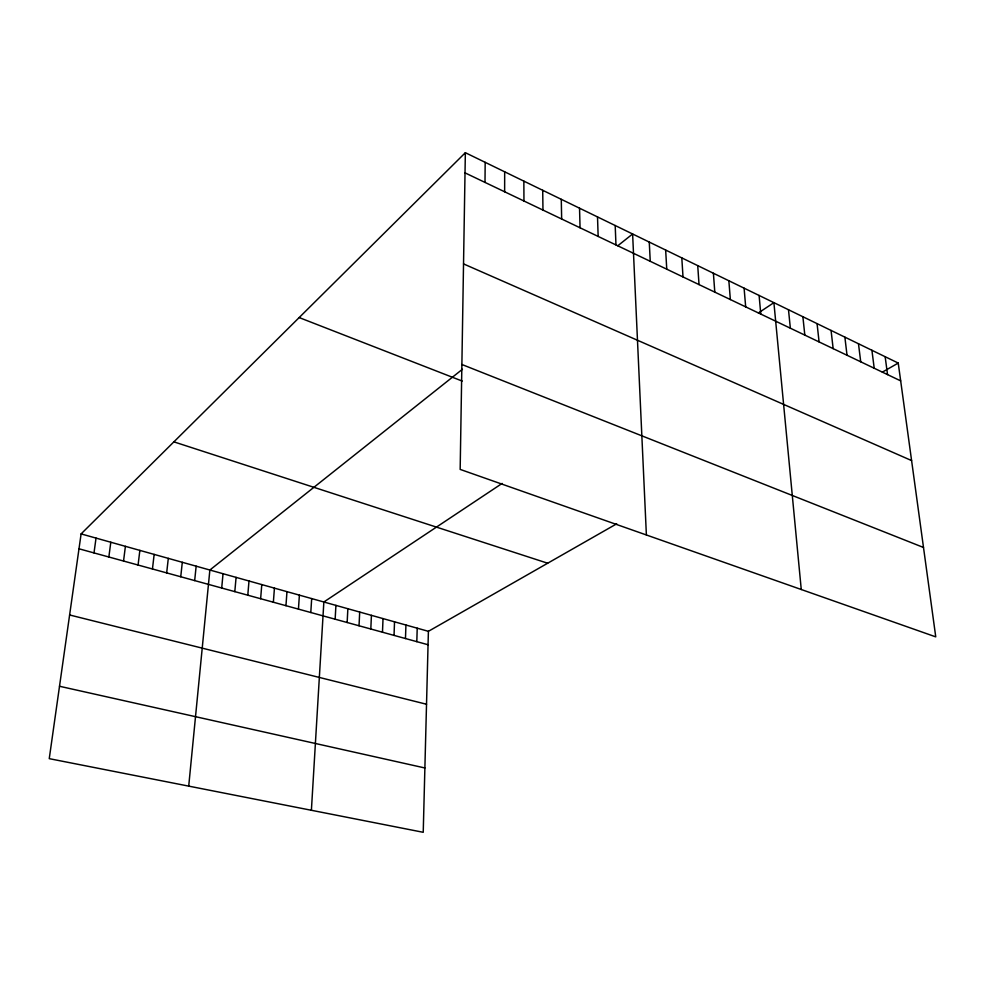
<?xml version="1.0" encoding="UTF-8"?>
<svg xmlns="http://www.w3.org/2000/svg" width="985" height="985" viewBox="0 0 985 985"><rect width="100%" height="100%" fill="white"/><g stroke="black" fill="none" stroke-linecap="round" stroke-linejoin="round"><path stroke-width="1.48" d="M504.64 191.792L504.677 171.809M485.002 182.41L485.174 162.328M465.351 152.7L460.167 469.402L935.75 636.864L898.234 363.071L465.351 152.7L81.102 533.907L49.25 758.659L423.23 832.3L428.401 631.323L616.708 523.811M416.815 641.666L417.209 628.184M405.475 638.539L405.931 625.019M394.037 635.399L394.529 621.818M382.475 632.222L383.03 618.592M370.816 629.009L371.419 615.342M359.033 625.77L359.697 612.054M347.151 622.508L347.865 608.73M335.146 619.208L335.922 605.381M311.395 810.286L323.856 601.995L502.128 483.426M310.792 612.51L311.679 598.585M298.443 609.112L299.391 595.137M285.958 605.689L286.967 591.653M273.362 602.217L274.433 588.131M260.643 598.72L261.776 584.585M247.789 595.186L248.996 581.002M234.812 591.628L236.08 577.37M221.699 588.02L223.041 573.713M188.714 786.129L209.867 570.019L462.408 369.276M194.673 580.596L196.15 566.178M180.748 576.767L182.299 562.287M166.674 572.888L168.3 558.36M152.453 568.985L154.153 554.395M138.072 565.033L139.858 550.381M123.544 561.031L125.403 546.33M108.855 556.993L110.8 542.23M94.006 552.917L96.025 538.093M617.755 245.794L632.616 233.987L646.382 534.966M758.413 312.947L773.902 302.654L801.261 589.51M882.363 372.133L898.234 363.071M59.506 686.262L424.88 767.968M69.615 614.972L426.53 704.25M78.997 548.793L428.056 644.744M81.102 533.907L428.401 631.323M173.889 441.859L547.672 563.223M299.169 317.564L462.211 381.072M461.891 364.487L923.499 547.475M463.541 263.906L911.593 460.574M465.031 172.868L900.672 380.875M885.158 356.718L887.534 374.596M871.91 350.278L874.212 368.242M858.477 343.753L860.718 361.79M844.871 337.141L847.026 355.265M831.069 330.431L833.15 348.641M817.07 323.634L819.089 341.918M802.886 316.739L804.819 335.109M788.492 309.746L790.352 328.202M759.103 295.451L760.777 314.08M744.094 288.162L745.682 306.864M728.851 280.762L730.353 299.551M713.399 273.251L714.802 292.126M697.725 265.63L699.03 284.591M681.805 257.885L683.011 276.945M665.651 250.042L666.759 269.188M649.263 242.076L650.248 261.308M615.194 225.516L615.97 244.933M597.513 216.922L598.154 236.437M579.537 208.192L580.054 227.794M561.278 199.315L561.659 219.015M542.71 190.29L542.969 210.088M523.848 181.129L523.958 201.014"/></g></svg>
